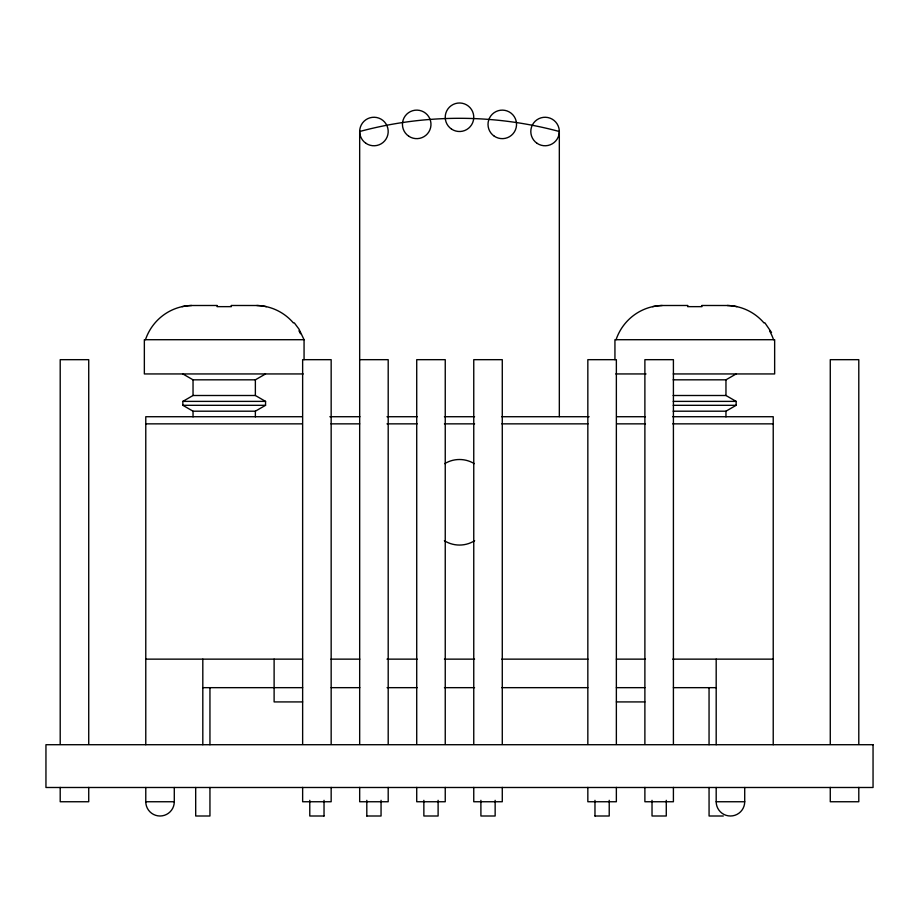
<?xml version="1.0" encoding="UTF-8"?>
<svg xmlns="http://www.w3.org/2000/svg" width="919" height="919" viewBox="0 0 919 919"><rect width="100%" height="100%" fill="white"/><g stroke="black" fill="none" stroke-linecap="round" stroke-linejoin="round"><path stroke-width="1.38" d="M266.349 306.601L266.315 306.647A52.314 52.314 0 0 0 256.769 305.51L231.335 305.487M736.935 306.601L736.9 306.647A52.314 52.314 0 0 0 727.354 305.51L701.921 305.487M182.847 401.385L193.036 395.503L255.367 395.503L265.557 401.385L265.557 405.313L255.367 411.195L193.036 411.195L182.847 405.313L182.847 401.385L265.557 401.385M182.847 373.941L193.036 379.823L255.367 379.823L265.557 373.941M673.168 379.823L725.964 379.823L736.153 373.941M673.168 411.195L725.964 411.195L736.153 405.313L736.153 401.385L725.964 395.503L673.168 395.503M145.466 339.708A50.683 49.971 -90 0 1 182.1 306.647L185.247 306.073A53.21 53.21 0 0 1 191.646 305.51L217.079 305.487M616.063 339.708A50.683 49.971 -90 0 1 652.685 306.647L655.833 306.073A53.21 53.21 0 0 1 662.231 305.51L687.665 305.487M304.063 359.674L304.063 339.708L144.352 339.708L144.352 373.941L303.213 373.941M359.674 359.674L388.197 359.674L388.197 744.333M615.787 373.941L646.023 373.941M673.248 373.941L774.648 373.941L774.648 339.708L614.937 339.708L614.937 359.674M673.248 401.385L736.153 401.385M182.847 405.313L265.557 405.313M673.248 405.313L736.153 405.313M302.282 416.721L145.776 416.721L145.776 744.712M329.852 416.721L359.938 416.721M386.991 416.721L417.237 416.721M444.428 416.721L474.572 416.721M501.763 416.721L589.148 416.721M616.718 416.721L645.437 416.721M672.719 416.721L773.224 416.721L773.224 744.712M145.776 423.854L302.282 423.854M330.989 423.854L359.708 423.854M386.991 423.854L417.146 423.854M444.428 423.854L474.572 423.854M501.854 423.854L588.011 423.854M616.718 423.854L645.437 423.854M672.719 423.854L773.224 423.854M145.776 659.141L302.638 659.141M330.989 659.141L359.834 659.141M386.991 659.141L417.192 659.141M444.428 659.141L474.572 659.141M501.808 659.141L588.011 659.141M616.362 659.141L645.437 659.141M672.719 659.141L773.224 659.141M202.812 687.665L302.638 687.665M331.162 687.665L359.834 687.665M387.083 687.665L417.192 687.665M444.44 687.665L474.56 687.665M501.808 687.665L587.838 687.665M616.362 687.665L644.885 687.665M673.409 687.665L716.188 687.665M302.638 701.921L274.115 701.921L274.115 659.141M616.362 701.921L644.885 701.921M145.776 787.491L145.776 801.747L174.288 801.747L174.288 787.491M716.188 787.491L716.188 801.747L744.712 801.747L744.712 787.491M324.005 816.003L309.783 816.003L309.772 800.323M366.83 816.003L381.052 816.003L381.063 800.323M594.995 816.003L609.217 816.003L609.228 800.323M723.299 816.003L709.077 816.003L709.054 787.491M727.262 305.51L727.354 305.51A53.21 53.21 0 0 1 733.753 306.084L736.9 306.647A50.683 49.971 90 0 1 763.988 322.937M764.872 322.822L771.535 332.506M294.287 322.822L298.974 329.105L304.063 339.708M652.651 306.601L652.685 306.647A52.314 52.314 0 0 1 662.231 305.51M182.065 306.601L182.1 306.647A52.314 52.314 0 0 1 191.646 305.51M858.794 744.333L858.794 359.674L830.271 359.674L830.271 744.333M858.794 787.399L858.794 801.747L830.271 801.747L830.271 787.399M725.964 379.823L725.964 395.503M725.964 411.195L725.964 416.893M716.188 659.141L716.188 744.712M709.054 687.665L709.054 744.712M701.921 305.533L701.921 306.647L687.665 306.647L687.665 305.533M673.409 744.333L673.409 359.674L644.885 359.674L644.885 744.333M673.409 787.399L673.409 801.747L644.885 801.747L644.885 787.399M666.275 800.323L666.275 816.003L652.03 816.003L652.019 800.323M616.362 744.333L616.362 359.674L587.838 359.674L587.838 744.333M616.362 787.399L616.362 801.747L587.838 801.747L587.838 787.399M594.972 800.323L594.972 816.003M559.326 416.652L559.326 131.509A383.97 383.97 0 0 0 359.674 131.509L359.674 744.333M502.279 744.333L502.279 359.674L473.756 359.674L473.756 744.333M502.279 787.399L502.279 801.747L473.756 801.747L473.756 787.399M495.146 800.323L495.146 816.003L480.913 816.003L480.89 800.323M445.244 744.333L445.244 359.674L416.721 359.674L416.721 744.333M445.244 787.399L445.244 801.747L416.721 801.747L416.721 787.399M438.11 800.323L438.11 816.003L423.866 816.003L423.854 800.323M388.197 787.399L388.197 801.747L359.674 801.747L359.674 787.399M366.807 800.323L366.807 816.003M331.162 744.333L331.162 359.674L302.638 359.674L302.638 744.333M331.162 787.399L331.162 801.747L302.638 801.747L302.638 787.399M324.028 800.323L324.028 816.003M255.367 379.823L255.367 395.503M255.367 411.195L255.367 416.893M231.335 305.533L231.335 306.647L217.079 306.647L217.079 305.533M209.946 687.665L209.946 744.712M209.946 787.491L209.946 816.003L195.701 816.003L195.678 787.491M202.812 659.141L202.812 744.712M193.036 379.823L193.036 395.503M193.036 411.195L193.036 416.893M88.729 744.333L88.729 359.674L60.206 359.674L60.206 744.333M88.729 787.399L88.729 801.747L60.206 801.747L60.206 787.399M293.402 322.937A50.683 49.971 90 0 0 266.315 306.647L263.167 306.073A53.21 53.21 0 0 0 256.769 305.51M298.974 330.851A50.683 49.971 90 0 1 300.479 333.723M769.559 330.851A50.683 49.971 90 0 1 773.534 339.708M474.629 540.717A28.523 28.523 0 0 1 444.371 540.717M444.716 463.635A28.523 28.523 0 0 1 474.284 463.635M744.712 801.747A14.256 14.256 0 0 1 730.444 816.003A14.256 14.256 0 0 1 716.188 801.747M174.288 801.747A14.256 14.256 0 0 1 160.032 816.003A14.256 14.256 0 0 1 145.776 801.747M873.05 744.712L45.95 744.712L45.95 787.491L873.05 787.491L873.05 744.712M537.064 143.318A14.256 14.256 0 0 0 559.28 132.531A14.256 14.256 0 0 0 538.833 118.689A14.256 14.256 0 0 0 537.064 143.318M365.946 143.318A14.256 14.256 0 0 0 388.163 132.531A14.256 14.256 0 0 0 367.703 118.689A14.256 14.256 0 0 0 365.946 143.318M494.284 136.196A14.256 14.256 0 0 0 516.501 125.398A14.256 14.256 0 0 0 496.053 111.555A14.256 14.256 0 0 0 494.284 136.196M408.725 136.196A14.256 14.256 0 0 0 430.942 125.398A14.256 14.256 0 0 0 410.483 111.555A14.256 14.256 0 0 0 408.725 136.196M451.505 129.062A14.256 14.256 0 0 0 473.722 118.264A14.256 14.256 0 0 0 453.274 104.421A14.256 14.256 0 0 0 451.505 129.062"/></g></svg>
